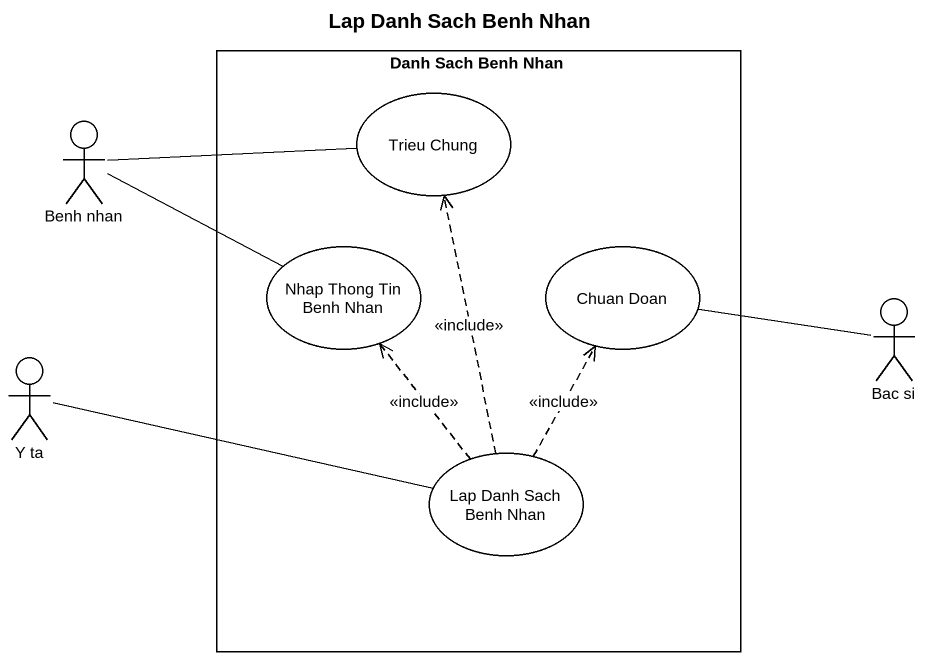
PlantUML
@startuml
title Lap Danh Sach Benh Nhan
rectangle "Danh Sach Benh Nhan" as Danh_Sach_Benh_Nhan {
  usecase "Trieu Chung" as Trieu_Chung
  usecase "Nhap Thong Tin Benh Nhan" as Nhap_Thong_Tin_Benh_Nhan
  usecase "Chuan Doan" as Chuan_Doan
  usecase "Lap Danh Sach Benh Nhan" as Lap_Danh_Sach_Benh_Nhan
}
actor "Benh nhan" as Benh_nhan
actor "Bac si" as Bac_si
actor "Y ta" as Y_ta
Benh_nhan -right- Trieu_Chung
Benh_nhan -right- Nhap_Thong_Tin_Benh_Nhan
Bac_si -left- Chuan_Doan
Y_ta -right- Lap_Danh_Sach_Benh_Nhan
Lap_Danh_Sach_Benh_Nhan .up.> Trieu_Chung : <<include>>
Lap_Danh_Sach_Benh_Nhan .up.> Nhap_Thong_Tin_Benh_Nhan : <<include>>
Lap_Danh_Sach_Benh_Nhan .up.> Chuan_Doan : <<include>>
@enduml
